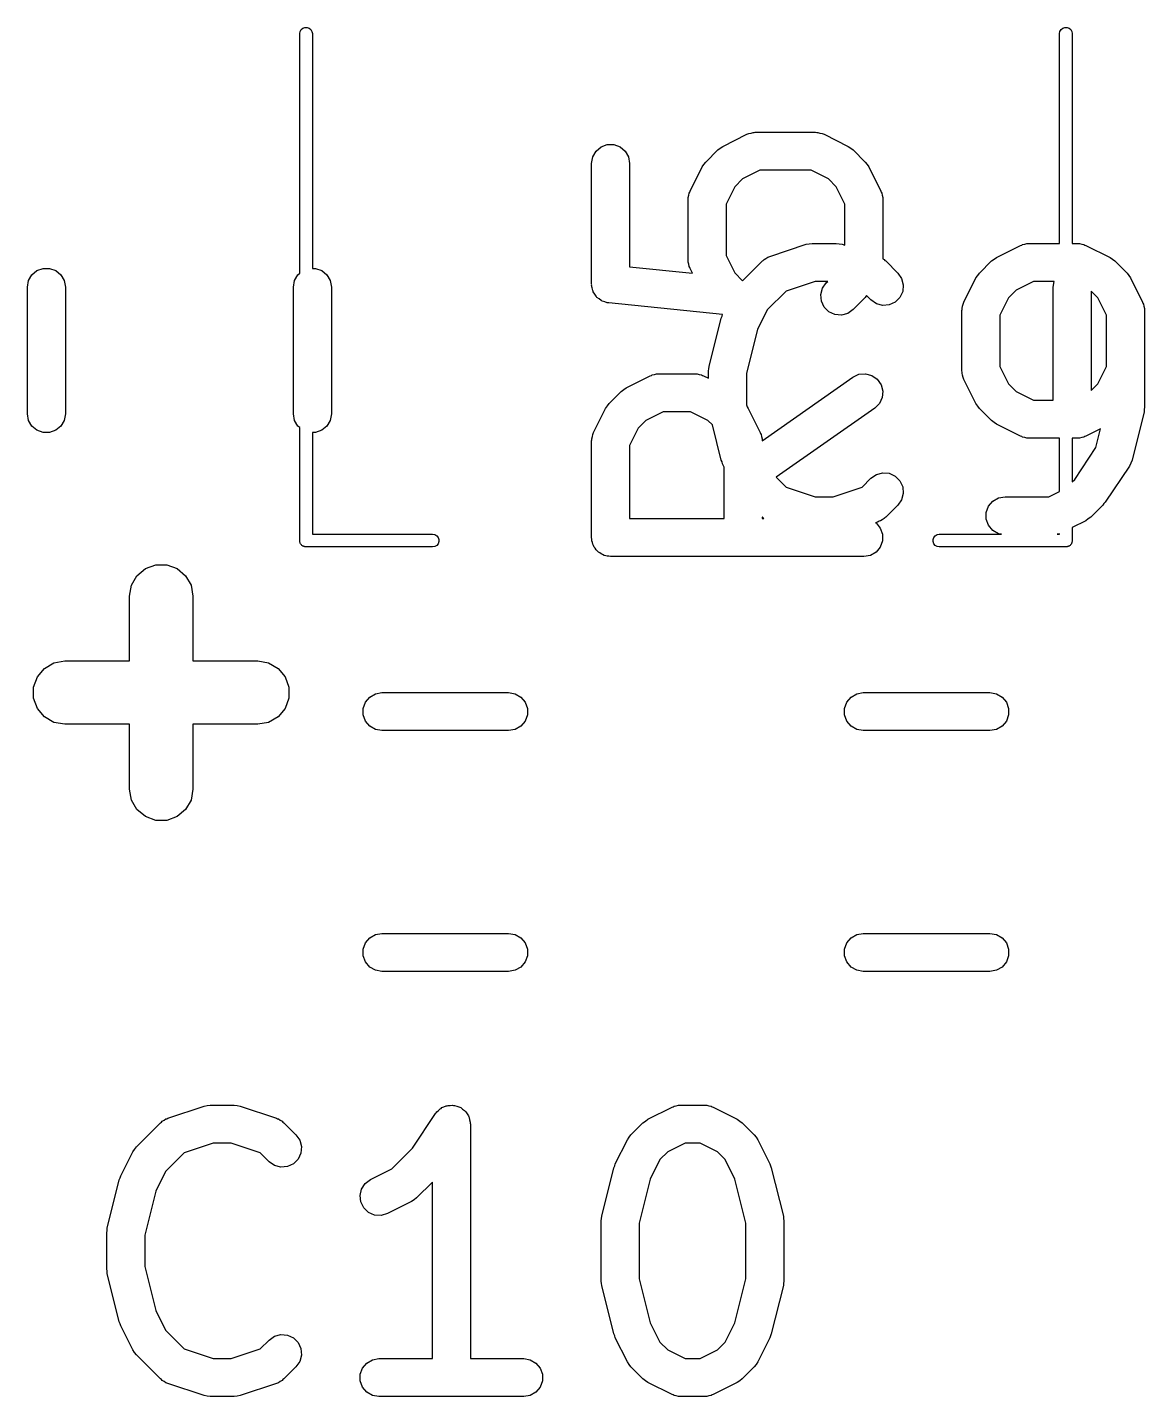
# Model space of a CAD drawing. Extents: x 74.6 to 132.8, y -113.1 to -87.3.
# Drawn here: x 82 to 86.41, y -96.73 to -91.33 of the extents above; entities that cross this region are included whole.
import ezdxf

# ---------------------------------------------------------------- set-up
doc = ezdxf.new("R2010")
doc.units = 0
doc.header["$MEASUREMENT"] = 0
doc.layers.add('BLACK', color=7, linetype='CONTINUOUS')

msp = doc.modelspace()

# ---------------------------------------------------------------- linework, layer by layer
at = {"layer": 'Black'}
for p, q in [((83.075, -91.35), (83.0765, -91.3414)), ((83.0765, -91.3414), (83.0808, -91.3339)), ((83.0808, -91.3339), (83.0875, -91.3283)), ((83.0875, -91.3283), (83.0957, -91.3254)), ((83.0957, -91.3254), (83.1043, -91.3254)), ((83.1043, -91.3254), (83.1125, -91.3283)), ((83.1125, -91.3283), (83.1192, -91.3339)), ((83.1192, -91.3339), (83.1235, -91.3414)), ((83.1235, -91.3414), (83.125, -91.35)), ((86.075, -91.35), (86.0765, -91.3414)), ((86.0765, -91.3414), (86.0808, -91.3339)), ((86.0808, -91.3339), (86.0875, -91.3283)), ((86.0875, -91.3283), (86.0957, -91.3254)), ((86.0957, -91.3254), (86.1043, -91.3254)), ((86.1043, -91.3254), (86.1125, -91.3283)), ((86.1125, -91.3283), (86.1192, -91.3339)), ((86.1192, -91.3339), (86.1235, -91.3414)), ((86.1235, -91.3414), (86.125, -91.35)), ((83.075, -91.45), (83.075, -91.35)), ((83.125, -91.35), (83.125, -91.45)), ((86.075, -92.1774), (86.075, -91.35)), ((86.125, -91.35), (86.125, -92.1774)), ((83.075, -92.2955), (83.075, -91.45)), ((83.125, -91.45), (83.125, -92.2761)), ((84.745, -91.7948), (84.8403, -91.7472)), ((84.8403, -91.7472), (84.8444, -91.746)), ((84.8444, -91.746), (84.8482, -91.7438)), ((84.8482, -91.7438), (84.8568, -91.7423)), ((84.8568, -91.7423), (84.8652, -91.7398)), ((84.8652, -91.7398), (84.8696, -91.74)), ((84.8696, -91.74), (84.8738, -91.7393)), ((84.8738, -91.7393), (85.1119, -91.7393)), ((85.1119, -91.7393), (85.1162, -91.74)), ((85.1162, -91.74), (85.1205, -91.7398)), ((85.1205, -91.7398), (85.1289, -91.7423)), ((85.1289, -91.7423), (85.1376, -91.7438)), ((85.1376, -91.7438), (85.1413, -91.746)), ((85.1413, -91.746), (85.1454, -91.7472)), ((85.1454, -91.7472), (85.2407, -91.7948)), ((84.2319, -91.8363), (84.2449, -91.8137)), ((84.2449, -91.8137), (84.2649, -91.797)), ((84.2649, -91.797), (84.2894, -91.788)), ((84.2894, -91.788), (84.3154, -91.788)), ((84.3154, -91.788), (84.3399, -91.797)), ((84.3399, -91.797), (84.3598, -91.8137)), ((84.3598, -91.8137), (84.3729, -91.8363)), ((84.6779, -91.8565), (84.7255, -91.8089)), ((84.7255, -91.8089), (84.7354, -91.802)), ((84.7354, -91.802), (84.745, -91.7948)), ((85.2407, -91.7948), (85.2503, -91.802)), ((85.2503, -91.802), (85.2602, -91.8089)), ((85.2602, -91.8089), (85.3078, -91.8565)), ((84.2274, -91.8619), (84.2319, -91.8363)), ((84.2274, -92.3381), (84.2274, -91.8619)), ((84.3729, -91.8363), (84.3774, -91.8619)), ((84.3774, -91.8619), (84.3774, -92.2702)), ((84.6163, -91.9712), (84.6639, -91.876)), ((84.6639, -91.876), (84.671, -91.8663)), ((84.671, -91.8663), (84.6779, -91.8565)), ((85.3078, -91.8565), (85.3147, -91.8663)), ((85.3147, -91.8663), (85.3218, -91.876)), ((85.3218, -91.876), (85.3695, -91.9712)), ((84.823, -91.9235), (84.7926, -91.9539)), ((84.8915, -91.8893), (84.823, -91.9235)), ((85.0942, -91.8893), (84.8915, -91.8893)), ((85.1627, -91.9235), (85.0942, -91.8893)), ((85.1931, -91.9539), (85.1627, -91.9235)), ((84.6088, -91.9962), (84.6113, -91.9878)), ((84.6113, -91.9878), (84.6129, -91.9791)), ((84.6129, -91.9791), (84.615, -91.9754)), ((84.615, -91.9754), (84.6163, -91.9712)), ((84.7926, -91.9539), (84.7583, -92.0225)), ((85.2274, -92.0225), (85.1931, -91.9539)), ((85.3695, -91.9712), (85.3707, -91.9754)), ((85.3707, -91.9754), (85.3729, -91.9791)), ((85.3729, -91.9791), (85.3744, -91.9878)), ((85.3744, -91.9878), (85.3769, -91.9962)), ((84.6083, -92.0048), (84.6091, -92.0005)), ((84.6083, -92.2429), (84.6083, -92.0048)), ((84.6091, -92.0005), (84.6088, -91.9962)), ((84.7583, -92.0225), (84.7583, -92.2252)), ((85.2274, -92.1848), (85.2274, -92.0225)), ((85.3769, -91.9962), (85.3766, -92.0005)), ((85.3766, -92.0005), (85.3774, -92.0048)), ((85.3774, -92.0048), (85.3774, -92.2386)), ((84.931, -92.2288), (85.0739, -92.1812)), ((85.0739, -92.1812), (85.0858, -92.1795)), ((85.0858, -92.1795), (85.0976, -92.1774)), ((85.0976, -92.1774), (85.1929, -92.1774)), ((85.1929, -92.1774), (85.2047, -92.1795)), ((85.2047, -92.1795), (85.2166, -92.1812)), ((85.2166, -92.1812), (85.2274, -92.1848)), ((85.826, -92.2329), (85.9212, -92.1853)), ((85.9212, -92.1853), (85.9254, -92.1841)), ((85.9254, -92.1841), (85.9291, -92.1819)), ((85.9291, -92.1819), (85.9378, -92.1804)), ((85.9378, -92.1804), (85.9462, -92.1779)), ((85.9462, -92.1779), (85.9505, -92.1781)), ((85.9505, -92.1781), (85.9548, -92.1774)), ((85.9548, -92.1774), (86.075, -92.1774)), ((86.125, -92.1774), (86.1452, -92.1774)), ((86.1452, -92.1774), (86.1495, -92.1781)), ((86.1495, -92.1781), (86.1538, -92.1779)), ((86.1538, -92.1779), (86.1622, -92.1804)), ((86.1622, -92.1804), (86.1709, -92.1819)), ((86.1709, -92.1819), (86.1746, -92.1841)), ((86.1746, -92.1841), (86.1788, -92.1853)), ((86.1788, -92.1853), (86.274, -92.2329)), ((84.6091, -92.2471), (84.6083, -92.2429)), ((84.6088, -92.2514), (84.6091, -92.2471)), ((84.6113, -92.2599), (84.6088, -92.2514)), ((84.6129, -92.2685), (84.6113, -92.2599)), ((84.7583, -92.2252), (84.7926, -92.2937)), ((84.8238, -92.3249), (84.9017, -92.247)), ((84.9017, -92.247), (84.9053, -92.2445)), ((84.9053, -92.2445), (84.9081, -92.2413)), ((84.9081, -92.2413), (84.9159, -92.2371)), ((84.9159, -92.2371), (84.9231, -92.232)), ((84.9231, -92.232), (84.9272, -92.2309)), ((84.9272, -92.2309), (84.931, -92.2288)), ((85.3774, -92.2386), (85.3823, -92.2413)), ((85.3823, -92.2413), (85.3852, -92.2445)), ((85.3852, -92.2445), (85.3887, -92.247)), ((85.3887, -92.247), (85.4364, -92.2946)), ((85.7589, -92.2946), (85.8065, -92.247)), ((85.8065, -92.247), (85.8163, -92.2401)), ((85.8163, -92.2401), (85.826, -92.2329)), ((86.274, -92.2329), (86.2837, -92.2401)), ((86.2837, -92.2401), (86.2935, -92.247)), ((86.2935, -92.247), (86.3411, -92.2946)), ((82.0045, -92.3243), (82.0175, -92.3018)), ((82.0175, -92.3018), (82.0375, -92.285)), ((82.0375, -92.285), (82.062, -92.2761)), ((82.062, -92.2761), (82.088, -92.2761)), ((82.088, -92.2761), (82.1125, -92.285)), ((82.1125, -92.285), (82.1325, -92.3018)), ((82.1325, -92.3018), (82.1455, -92.3243)), ((83.0545, -92.3243), (83.0675, -92.3018)), ((83.0675, -92.3018), (83.075, -92.2955)), ((83.125, -92.2761), (83.138, -92.2761)), ((83.138, -92.2761), (83.1625, -92.285)), ((83.1625, -92.285), (83.1825, -92.3018)), ((83.1825, -92.3018), (83.1955, -92.3243)), ((84.3774, -92.2702), (84.6256, -92.295)), ((84.615, -92.2723), (84.6129, -92.2685)), ((84.6163, -92.2764), (84.615, -92.2723)), ((84.6256, -92.295), (84.6163, -92.2764)), ((84.7926, -92.2937), (84.8238, -92.3249)), ((85.4364, -92.2946), (85.4513, -92.3159)), ((85.4513, -92.3159), (85.458, -92.3411)), ((85.6972, -92.4093), (85.7448, -92.3141)), ((85.7448, -92.3141), (85.752, -92.3044)), ((85.752, -92.3044), (85.7589, -92.2946)), ((86.3411, -92.2946), (86.348, -92.3044)), ((86.348, -92.3044), (86.3552, -92.3141)), ((86.3552, -92.3141), (86.4028, -92.4093)), ((82, -92.35), (82.0045, -92.3243)), ((82, -92.85), (82, -92.35)), ((82.1455, -92.3243), (82.15, -92.35)), ((82.15, -92.35), (82.15, -92.85)), ((83.05, -92.35), (83.0545, -92.3243)), ((83.05, -92.85), (83.05, -92.35)), ((83.1955, -92.3243), (83.2, -92.35)), ((83.2, -92.35), (83.2, -92.85)), ((84.2279, -92.3409), (84.2274, -92.3381)), ((84.2276, -92.3437), (84.2279, -92.3409)), ((84.2301, -92.3536), (84.2276, -92.3437)), ((84.2319, -92.3637), (84.2301, -92.3536)), ((84.2333, -92.3662), (84.2319, -92.3637)), ((84.234, -92.3689), (84.2333, -92.3662)), ((84.2398, -92.3774), (84.234, -92.3689)), ((84.9953, -92.3656), (84.9212, -92.4397)), ((85.1098, -92.3274), (84.9953, -92.3656)), ((85.1594, -92.3274), (85.1098, -92.3274)), ((85.1324, -92.3792), (85.1392, -92.354)), ((85.1392, -92.354), (85.1541, -92.3327)), ((85.1541, -92.3327), (85.1594, -92.3274)), ((85.4558, -92.367), (85.4448, -92.3906)), ((85.458, -92.3411), (85.4558, -92.367)), ((85.904, -92.3616), (85.8735, -92.392)), ((85.9725, -92.3274), (85.904, -92.3616)), ((86.054, -92.3274), (85.9725, -92.3274)), ((86.05, -92.35), (86.054, -92.3274)), ((86.05, -92.7964), (86.05, -92.35)), ((86.2265, -92.392), (86.2, -92.3656)), ((86.2, -92.3656), (86.2, -92.7582)), ((84.2449, -92.3863), (84.2398, -92.3774)), ((84.2471, -92.3881), (84.2449, -92.3863)), ((84.2487, -92.3905), (84.2471, -92.3881)), ((84.257, -92.3965), (84.2487, -92.3905)), ((84.2649, -92.403), (84.257, -92.3965)), ((84.2675, -92.404), (84.2649, -92.403)), ((84.2698, -92.4057), (84.2675, -92.404)), ((84.2797, -92.4084), (84.2698, -92.4057)), ((84.2894, -92.412), (84.2797, -92.4084)), ((84.2922, -92.412), (84.2894, -92.412)), ((84.2949, -92.4127), (84.2922, -92.412)), ((84.7446, -92.4577), (84.2949, -92.4127)), ((85.1347, -92.4051), (85.1324, -92.3792)), ((85.1457, -92.4287), (85.1347, -92.4051)), ((85.3078, -92.3911), (85.2602, -92.4387)), ((85.3131, -92.3835), (85.3078, -92.3911)), ((85.3303, -92.4007), (85.3131, -92.3835)), ((85.3516, -92.4156), (85.3303, -92.4007)), ((85.3768, -92.4223), (85.3516, -92.4156)), ((85.4027, -92.4201), (85.3768, -92.4223)), ((85.4264, -92.4091), (85.4027, -92.4201)), ((85.4448, -92.3906), (85.4264, -92.4091)), ((85.6898, -92.4343), (85.6923, -92.4259)), ((85.6923, -92.4259), (85.6938, -92.4172)), ((85.6938, -92.4172), (85.696, -92.4135)), ((85.696, -92.4135), (85.6972, -92.4093)), ((85.8735, -92.392), (85.8393, -92.4606)), ((86.2607, -92.4606), (86.2265, -92.392)), ((86.4028, -92.4093), (86.404, -92.4135)), ((86.404, -92.4135), (86.4062, -92.4172)), ((86.4062, -92.4172), (86.4077, -92.4259)), ((86.4077, -92.4259), (86.4102, -92.4343)), ((84.6915, -92.6628), (84.7391, -92.4723)), ((84.7391, -92.4723), (84.7425, -92.4648)), ((84.7425, -92.4648), (84.7446, -92.4577)), ((84.9212, -92.4397), (84.8827, -92.5167)), ((85.1641, -92.4472), (85.1457, -92.4287)), ((85.1877, -92.4582), (85.1641, -92.4472)), ((85.2137, -92.4604), (85.1877, -92.4582)), ((85.2388, -92.4537), (85.2137, -92.4604)), ((85.2602, -92.4387), (85.2388, -92.4537)), ((85.6893, -92.4429), (85.69, -92.4386)), ((85.6893, -92.681), (85.6893, -92.4429)), ((85.69, -92.4386), (85.6898, -92.4343)), ((85.8393, -92.4606), (85.8393, -92.6632)), ((86.2607, -92.6632), (86.2607, -92.4606)), ((86.4102, -92.4343), (86.41, -92.4386)), ((86.41, -92.4386), (86.4107, -92.4429)), ((86.4107, -92.4429), (86.4107, -92.8238)), ((84.8827, -92.5167), (84.8393, -92.6902)), ((84.4635, -92.6984), (84.4672, -92.6962)), ((84.4672, -92.6962), (84.4759, -92.6947)), ((84.4759, -92.6947), (84.4843, -92.6922)), ((84.4843, -92.6922), (84.4886, -92.6924)), ((84.4886, -92.6924), (84.4929, -92.6917)), ((84.4929, -92.6917), (84.6357, -92.6917)), ((84.6357, -92.6917), (84.64, -92.6924)), ((84.64, -92.6924), (84.6443, -92.6922)), ((84.6443, -92.6922), (84.6527, -92.6947)), ((84.6527, -92.6947), (84.6614, -92.6962)), ((84.6614, -92.6962), (84.6651, -92.6984)), ((84.6893, -92.681), (84.6909, -92.6719)), ((84.6893, -92.7096), (84.6893, -92.681)), ((84.6909, -92.6719), (84.6915, -92.6628)), ((84.8393, -92.6902), (84.8393, -92.8146)), ((85.2594, -92.7052), (85.283, -92.6942)), ((85.283, -92.6942), (85.3089, -92.692)), ((85.3089, -92.692), (85.3341, -92.6987)), ((85.69, -92.6852), (85.6893, -92.681)), ((85.6898, -92.6895), (85.69, -92.6852)), ((85.6923, -92.6979), (85.6898, -92.6895)), ((85.6938, -92.7066), (85.6923, -92.6979)), ((85.8393, -92.6632), (85.8735, -92.7318)), ((86.2265, -92.7318), (86.2607, -92.6632)), ((84.3544, -92.7544), (84.3641, -92.7472)), ((84.3641, -92.7472), (84.4593, -92.6996)), ((84.4593, -92.6996), (84.4635, -92.6984)), ((84.6651, -92.6984), (84.6693, -92.6996)), ((84.6693, -92.6996), (84.6893, -92.7096)), ((84.901, -92.9561), (85.2594, -92.7052)), ((85.3341, -92.6987), (85.3554, -92.7136)), ((85.3554, -92.7136), (85.3704, -92.735)), ((85.3704, -92.735), (85.3771, -92.7601)), ((85.696, -92.7103), (85.6938, -92.7066)), ((85.6972, -92.7145), (85.696, -92.7103)), ((85.7448, -92.8097), (85.6972, -92.7145)), ((85.8735, -92.7318), (85.904, -92.7622)), ((86.2, -92.7582), (86.2265, -92.7318)), ((84.297, -92.8089), (84.3446, -92.7613)), ((84.3446, -92.7613), (84.3544, -92.7544)), ((85.3748, -92.7861), (85.3638, -92.8097)), ((85.3771, -92.7601), (85.3748, -92.7861)), ((85.904, -92.7622), (85.9725, -92.7964)), ((85.9725, -92.7964), (86.05, -92.7964)), ((82.0045, -92.8757), (82, -92.85)), ((82.15, -92.85), (82.1455, -92.8757)), ((83.0545, -92.8757), (83.05, -92.85)), ((83.2, -92.85), (83.1955, -92.8757)), ((84.2353, -92.9236), (84.2829, -92.8284)), ((84.2829, -92.8284), (84.2901, -92.8187)), ((84.2901, -92.8187), (84.297, -92.8089)), ((84.5106, -92.8417), (84.442, -92.8759)), ((84.618, -92.8417), (84.5106, -92.8417)), ((84.6865, -92.8759), (84.618, -92.8417)), ((84.8393, -92.8146), (84.8412, -92.8224)), ((84.8412, -92.8224), (84.8457, -92.8284)), ((84.8457, -92.8284), (84.8933, -92.9236)), ((85.3454, -92.8281), (84.9564, -93.1004)), ((85.3638, -92.8097), (85.3454, -92.8281)), ((85.752, -92.8194), (85.7448, -92.8097)), ((85.7589, -92.8292), (85.752, -92.8194)), ((85.8065, -92.8768), (85.7589, -92.8292)), ((86.4085, -92.842), (86.3609, -93.0325)), ((86.4091, -92.8328), (86.4085, -92.842)), ((86.4107, -92.8238), (86.4091, -92.8328)), ((82.0175, -92.8982), (82.0045, -92.8757)), ((82.0375, -92.915), (82.0175, -92.8982)), ((82.1325, -92.8982), (82.1125, -92.915)), ((82.1455, -92.8757), (82.1325, -92.8982)), ((83.0675, -92.8982), (83.0545, -92.8757)), ((83.075, -92.9045), (83.0675, -92.8982)), ((83.075, -93.35), (83.075, -92.9045)), ((83.1825, -92.8982), (83.1625, -92.915)), ((83.1955, -92.8757), (83.1825, -92.8982)), ((84.4116, -92.9063), (84.3774, -92.9748)), ((84.442, -92.8759), (84.4116, -92.9063)), ((84.7045, -92.8939), (84.6865, -92.8759)), ((84.7391, -93.0325), (84.7045, -92.8939)), ((85.8163, -92.8837), (85.8065, -92.8768)), ((85.826, -92.8909), (85.8163, -92.8837)), ((85.9212, -92.9385), (85.826, -92.8909)), ((86.237, -92.9094), (86.1788, -92.9385)), ((86.2185, -92.9835), (86.237, -92.9094)), ((82.062, -92.9239), (82.0375, -92.915)), ((82.088, -92.9239), (82.062, -92.9239)), ((82.1125, -92.915), (82.088, -92.9239)), ((83.138, -92.9239), (83.125, -92.9239)), ((83.125, -92.9239), (83.125, -93.325)), ((83.1625, -92.915), (83.138, -92.9239)), ((84.2274, -92.9571), (84.2281, -92.9529)), ((84.2274, -93.3381), (84.2274, -92.9571)), ((84.2279, -92.9486), (84.2304, -92.9401)), ((84.2281, -92.9529), (84.2279, -92.9486)), ((84.2304, -92.9401), (84.2319, -92.9315)), ((84.2319, -92.9315), (84.2341, -92.9277)), ((84.2341, -92.9277), (84.2353, -92.9236)), ((84.8933, -92.9236), (84.8945, -92.9277)), ((84.8945, -92.9277), (84.8967, -92.9315)), ((84.8967, -92.9315), (84.8982, -92.9401)), ((84.8982, -92.9401), (84.9007, -92.9486)), ((84.9007, -92.9486), (84.9004, -92.9529)), ((84.9004, -92.9529), (84.901, -92.9561)), ((85.9254, -92.9397), (85.9212, -92.9385)), ((85.9291, -92.9419), (85.9254, -92.9397)), ((85.9378, -92.9434), (85.9291, -92.9419)), ((85.9462, -92.9459), (85.9378, -92.9434)), ((85.9505, -92.9457), (85.9462, -92.9459)), ((85.9548, -92.9464), (85.9505, -92.9457)), ((86.075, -92.9464), (85.9548, -92.9464)), ((86.075, -93.156), (86.075, -92.9464)), ((86.1452, -92.9464), (86.125, -92.9464)), ((86.125, -92.9464), (86.125, -93.1189)), ((86.1495, -92.9457), (86.1452, -92.9464)), ((86.1538, -92.9459), (86.1495, -92.9457)), ((86.1622, -92.9434), (86.1538, -92.9459)), ((86.1709, -92.9419), (86.1622, -92.9434)), ((86.1746, -92.9397), (86.1709, -92.9419)), ((86.1788, -92.9385), (86.1746, -92.9397)), ((84.3774, -92.9748), (84.3774, -93.2631)), ((86.1346, -93.1094), (86.2185, -92.9835)), ((84.7425, -93.04), (84.7391, -93.0325)), ((84.7448, -93.0478), (84.7425, -93.04)), ((84.7512, -93.0606), (84.7448, -93.0478)), ((84.7512, -93.2631), (84.7512, -93.0606)), ((86.3505, -93.0559), (86.2553, -93.1987)), ((86.3557, -93.0441), (86.3505, -93.0559)), ((86.3609, -93.0325), (86.3557, -93.0441)), ((84.9564, -93.1004), (84.9953, -93.1392)), ((85.2952, -93.1392), (85.3303, -93.1041)), ((85.3303, -93.1041), (85.3516, -93.0892)), ((85.3516, -93.0892), (85.3768, -93.0824)), ((85.3768, -93.0824), (85.4027, -93.0847)), ((85.4027, -93.0847), (85.4264, -93.0957)), ((85.4264, -93.0957), (85.4448, -93.1141)), ((85.4448, -93.1141), (85.4558, -93.1377)), ((86.125, -93.1189), (86.1346, -93.1094)), ((84.9953, -93.1392), (85.1098, -93.1774)), ((85.1098, -93.1774), (85.1807, -93.1774)), ((85.1807, -93.1774), (85.2952, -93.1392)), ((85.458, -93.1637), (85.4513, -93.1888)), ((85.4558, -93.1377), (85.458, -93.1637)), ((85.8113, -93.1949), (85.8339, -93.1819)), ((85.8339, -93.1819), (85.8595, -93.1774)), ((85.8595, -93.1774), (86.0323, -93.1774)), ((86.0323, -93.1774), (86.075, -93.156)), ((85.4364, -93.2102), (85.3887, -93.2578)), ((85.4513, -93.1888), (85.4364, -93.2102)), ((85.7857, -93.2394), (85.7946, -93.2149)), ((85.7946, -93.2149), (85.8113, -93.1949)), ((86.2459, -93.2102), (86.1983, -93.2578)), ((86.2501, -93.2041), (86.2459, -93.2102)), ((86.2553, -93.1987), (86.2501, -93.2041)), ((84.3774, -93.2631), (84.7512, -93.2631)), ((84.9017, -93.2578), (84.9012, -93.2573)), ((84.9012, -93.2573), (84.9012, -93.2631)), ((84.9012, -93.2631), (84.9078, -93.2631)), ((84.9053, -93.2603), (84.9017, -93.2578)), ((84.9078, -93.2631), (84.9053, -93.2603)), ((85.3594, -93.2759), (85.3486, -93.2795)), ((85.3486, -93.2795), (85.3506, -93.2806)), ((85.3506, -93.2806), (85.3673, -93.3006)), ((85.3632, -93.2739), (85.3594, -93.2759)), ((85.3674, -93.2727), (85.3632, -93.2739)), ((85.3746, -93.2677), (85.3674, -93.2727)), ((85.3823, -93.2635), (85.3746, -93.2677)), ((85.3852, -93.2603), (85.3823, -93.2635)), ((85.3887, -93.2578), (85.3852, -93.2603)), ((85.7857, -93.2654), (85.7857, -93.2394)), ((85.7946, -93.2899), (85.7857, -93.2654)), ((85.8113, -93.3098), (85.7946, -93.2899)), ((86.1788, -93.2718), (86.125, -93.2987)), ((86.1884, -93.2647), (86.1788, -93.2718)), ((86.1983, -93.2578), (86.1884, -93.2647)), ((83.125, -93.325), (83.6, -93.325)), ((83.6, -93.325), (83.6086, -93.3265)), ((83.6086, -93.3265), (83.6161, -93.3308)), ((83.6161, -93.3308), (83.6217, -93.3375)), ((83.6217, -93.3375), (83.6246, -93.3457)), ((83.6246, -93.3457), (83.6246, -93.3543)), ((84.2285, -93.3446), (84.2274, -93.3381)), ((84.2285, -93.3511), (84.2285, -93.3446)), ((85.3673, -93.3006), (85.3762, -93.3251)), ((85.3762, -93.3251), (85.3762, -93.3511)), ((85.5754, -93.3457), (85.5783, -93.3375)), ((85.5754, -93.3543), (85.5754, -93.3457)), ((85.5783, -93.3375), (85.5839, -93.3308)), ((85.5839, -93.3308), (85.5914, -93.3265)), ((85.5914, -93.3265), (85.6, -93.325)), ((85.6, -93.325), (85.846, -93.325)), ((85.8339, -93.3229), (85.8113, -93.3098)), ((85.846, -93.325), (85.8339, -93.3229)), ((86.067, -93.3244), (86.0649, -93.325)), ((86.0649, -93.325), (86.075, -93.325)), ((86.075, -93.323), (86.067, -93.3244)), ((86.075, -93.325), (86.075, -93.323)), ((86.125, -93.2987), (86.125, -93.35)), ((83.0754, -93.3522), (83.075, -93.35)), ((83.0754, -93.3543), (83.0754, -93.3522)), ((83.0761, -93.3564), (83.0754, -93.3543)), ((83.0765, -93.3586), (83.0761, -93.3564)), ((83.0776, -93.3604), (83.0765, -93.3586)), ((83.0783, -93.3625), (83.0776, -93.3604)), ((83.0798, -93.3642), (83.0783, -93.3625)), ((83.0808, -93.3661), (83.0798, -93.3642)), ((83.0825, -93.3675), (83.0808, -93.3661)), ((83.0839, -93.3692), (83.0825, -93.3675)), ((83.0858, -93.3702), (83.0839, -93.3692)), ((83.0875, -93.3717), (83.0858, -93.3702)), ((83.0896, -93.3724), (83.0875, -93.3717)), ((83.0914, -93.3735), (83.0896, -93.3724)), ((83.0936, -93.3739), (83.0914, -93.3735)), ((83.0957, -93.3746), (83.0936, -93.3739)), ((83.0978, -93.3746), (83.0957, -93.3746)), ((83.1, -93.375), (83.0978, -93.3746)), ((83.6, -93.375), (83.1, -93.375)), ((83.6086, -93.3735), (83.6, -93.375)), ((83.6161, -93.3692), (83.6086, -93.3735)), ((83.6217, -93.3625), (83.6161, -93.3692)), ((83.6246, -93.3543), (83.6217, -93.3625)), ((84.2308, -93.3573), (84.2285, -93.3511)), ((84.2319, -93.3637), (84.2308, -93.3573)), ((84.2352, -93.3694), (84.2319, -93.3637)), ((84.2374, -93.3756), (84.2352, -93.3694)), ((84.2416, -93.3806), (84.2374, -93.3756)), ((84.2449, -93.3863), (84.2416, -93.3806)), ((84.25, -93.3905), (84.2449, -93.3863)), ((84.2542, -93.3955), (84.25, -93.3905)), ((84.2599, -93.3988), (84.2542, -93.3955)), ((84.2649, -93.403), (84.2599, -93.3988)), ((85.3506, -93.3955), (85.328, -93.4086)), ((85.3673, -93.3756), (85.3506, -93.3955)), ((85.3762, -93.3511), (85.3673, -93.3756)), ((85.5783, -93.3625), (85.5754, -93.3543)), ((85.5839, -93.3692), (85.5783, -93.3625)), ((85.5914, -93.3735), (85.5839, -93.3692)), ((85.6, -93.375), (85.5914, -93.3735)), ((86.1, -93.375), (85.6, -93.375)), ((86.1022, -93.3746), (86.1, -93.375)), ((86.1043, -93.3746), (86.1022, -93.3746)), ((86.1064, -93.3739), (86.1043, -93.3746)), ((86.1086, -93.3735), (86.1064, -93.3739)), ((86.1104, -93.3724), (86.1086, -93.3735)), ((86.1125, -93.3717), (86.1104, -93.3724)), ((86.1142, -93.3702), (86.1125, -93.3717)), ((86.1161, -93.3692), (86.1142, -93.3702)), ((86.1175, -93.3675), (86.1161, -93.3692)), ((86.1192, -93.3661), (86.1175, -93.3675)), ((86.1202, -93.3642), (86.1192, -93.3661)), ((86.1217, -93.3625), (86.1202, -93.3642)), ((86.1224, -93.3604), (86.1217, -93.3625)), ((86.1235, -93.3586), (86.1224, -93.3604)), ((86.1239, -93.3564), (86.1235, -93.3586)), ((86.1246, -93.3543), (86.1239, -93.3564)), ((86.125, -93.35), (86.1246, -93.3522)), ((86.1246, -93.3522), (86.1246, -93.3543)), ((82.4661, -93.4608), (82.5069, -93.4459)), ((82.5069, -93.4459), (82.5503, -93.4459)), ((82.5503, -93.4459), (82.5911, -93.4608)), ((84.271, -93.4053), (84.2649, -93.403)), ((84.2767, -93.4086), (84.271, -93.4053)), ((84.2832, -93.4097), (84.2767, -93.4086)), ((84.2894, -93.412), (84.2832, -93.4097)), ((84.2959, -93.412), (84.2894, -93.412)), ((84.3024, -93.4131), (84.2959, -93.412)), ((85.3024, -93.4131), (84.3024, -93.4131)), ((85.328, -93.4086), (85.3024, -93.4131)), ((82.4111, -93.5263), (82.4328, -93.4887)), ((82.4328, -93.4887), (82.4661, -93.4608)), ((82.5911, -93.4608), (82.6243, -93.4887)), ((82.6243, -93.4887), (82.646, -93.5263)), ((82.4036, -93.569), (82.4111, -93.5263)), ((82.646, -93.5263), (82.6536, -93.569)), ((82.4036, -93.825), (82.4036, -93.569)), ((82.6536, -93.569), (82.6536, -93.825)), ((82.0673, -93.8542), (82.1049, -93.8325)), ((82.1049, -93.8325), (82.1476, -93.825)), ((82.1476, -93.825), (82.4036, -93.825)), ((82.6536, -93.825), (82.9095, -93.825)), ((82.9095, -93.825), (82.9523, -93.8325)), ((82.9523, -93.8325), (82.9899, -93.8542)), ((82.0394, -93.8875), (82.0673, -93.8542)), ((82.9899, -93.8542), (83.0178, -93.8875)), ((82.0245, -93.9283), (82.0394, -93.8875)), ((82.0245, -93.9717), (82.0245, -93.9283)), ((83.0178, -93.8875), (83.0326, -93.9283)), ((83.0326, -93.9283), (83.0326, -93.9717)), ((82.0394, -94.0125), (82.0245, -93.9717)), ((83.0326, -93.9717), (83.0178, -94.0125)), ((83.3261, -94.012), (83.335, -93.9875)), ((83.335, -93.9875), (83.3518, -93.9675)), ((83.3518, -93.9675), (83.3743, -93.9545)), ((83.3743, -93.9545), (83.4, -93.95)), ((83.4, -93.95), (83.9, -93.95)), ((83.9, -93.95), (83.9257, -93.9545)), ((83.9257, -93.9545), (83.9482, -93.9675)), ((83.9482, -93.9675), (83.965, -93.9875)), ((83.965, -93.9875), (83.9739, -94.012)), ((85.2261, -94.012), (85.235, -93.9875)), ((85.235, -93.9875), (85.2518, -93.9675)), ((85.2518, -93.9675), (85.2743, -93.9545)), ((85.2743, -93.9545), (85.3, -93.95)), ((85.3, -93.95), (85.8, -93.95)), ((85.8, -93.95), (85.8257, -93.9545)), ((85.8257, -93.9545), (85.8482, -93.9675)), ((85.8482, -93.9675), (85.865, -93.9875)), ((85.865, -93.9875), (85.8739, -94.012)), ((82.0673, -94.0458), (82.0394, -94.0125)), ((82.1049, -94.0675), (82.0673, -94.0458)), ((82.9899, -94.0458), (82.9523, -94.0675)), ((83.0178, -94.0125), (82.9899, -94.0458)), ((83.3261, -94.038), (83.3261, -94.012)), ((83.335, -94.0625), (83.3261, -94.038)), ((83.9739, -94.038), (83.965, -94.0625)), ((83.9739, -94.012), (83.9739, -94.038)), ((85.2261, -94.038), (85.2261, -94.012)), ((85.235, -94.0625), (85.2261, -94.038)), ((85.8739, -94.038), (85.865, -94.0625)), ((85.8739, -94.012), (85.8739, -94.038)), ((82.1476, -94.075), (82.1049, -94.0675)), ((82.4036, -94.075), (82.1476, -94.075)), ((82.4036, -94.331), (82.4036, -94.075)), ((82.9095, -94.075), (82.6536, -94.075)), ((82.6536, -94.075), (82.6536, -94.331)), ((82.9523, -94.0675), (82.9095, -94.075)), ((83.3518, -94.0825), (83.335, -94.0625)), ((83.3743, -94.0955), (83.3518, -94.0825)), ((83.4, -94.1), (83.3743, -94.0955)), ((83.9, -94.1), (83.4, -94.1)), ((83.9257, -94.0955), (83.9, -94.1)), ((83.9482, -94.0825), (83.9257, -94.0955)), ((83.965, -94.0625), (83.9482, -94.0825)), ((85.2518, -94.0825), (85.235, -94.0625)), ((85.2743, -94.0955), (85.2518, -94.0825)), ((85.3, -94.1), (85.2743, -94.0955)), ((85.8, -94.1), (85.3, -94.1)), ((85.8257, -94.0955), (85.8, -94.1)), ((85.8482, -94.0825), (85.8257, -94.0955)), ((85.865, -94.0625), (85.8482, -94.0825)), ((82.4111, -94.3737), (82.4036, -94.331)), ((82.6536, -94.331), (82.646, -94.3737)), ((82.4328, -94.4113), (82.4111, -94.3737)), ((82.4661, -94.4392), (82.4328, -94.4113)), ((82.6243, -94.4113), (82.5911, -94.4392)), ((82.646, -94.3737), (82.6243, -94.4113)), ((82.5069, -94.4541), (82.4661, -94.4392)), ((82.5503, -94.4541), (82.5069, -94.4541)), ((82.5911, -94.4392), (82.5503, -94.4541)), ((83.3518, -94.9175), (83.3743, -94.9045)), ((83.3743, -94.9045), (83.4, -94.9)), ((83.4, -94.9), (83.9, -94.9)), ((83.9, -94.9), (83.9257, -94.9045)), ((83.9257, -94.9045), (83.9482, -94.9175)), ((85.2518, -94.9175), (85.2743, -94.9045)), ((85.2743, -94.9045), (85.3, -94.9)), ((85.3, -94.9), (85.8, -94.9)), ((85.8, -94.9), (85.8257, -94.9045)), ((85.8257, -94.9045), (85.8482, -94.9175)), ((83.3261, -94.962), (83.335, -94.9375)), ((83.3261, -94.988), (83.3261, -94.962)), ((83.335, -94.9375), (83.3518, -94.9175)), ((83.9482, -94.9175), (83.965, -94.9375)), ((83.965, -94.9375), (83.9739, -94.962)), ((83.9739, -94.962), (83.9739, -94.988)), ((85.2261, -94.962), (85.235, -94.9375)), ((85.2261, -94.988), (85.2261, -94.962)), ((85.235, -94.9375), (85.2518, -94.9175)), ((85.8482, -94.9175), (85.865, -94.9375)), ((85.865, -94.9375), (85.8739, -94.962)), ((85.8739, -94.962), (85.8739, -94.988)), ((83.335, -95.0125), (83.3261, -94.988)), ((83.3518, -95.0325), (83.335, -95.0125)), ((83.965, -95.0125), (83.9482, -95.0325)), ((83.9739, -94.988), (83.965, -95.0125)), ((85.235, -95.0125), (85.2261, -94.988)), ((85.2518, -95.0325), (85.235, -95.0125)), ((85.865, -95.0125), (85.8482, -95.0325)), ((85.8739, -94.988), (85.865, -95.0125)), ((83.3743, -95.0455), (83.3518, -95.0325)), ((83.4, -95.05), (83.3743, -95.0455)), ((83.9, -95.05), (83.4, -95.05)), ((83.9257, -95.0455), (83.9, -95.05)), ((83.9482, -95.0325), (83.9257, -95.0455)), ((85.2743, -95.0455), (85.2518, -95.0325)), ((85.3, -95.05), (85.2743, -95.0455)), ((85.8, -95.05), (85.3, -95.05)), ((85.8257, -95.0455), (85.8, -95.05)), ((85.8482, -95.0325), (85.8257, -95.0455)), ((82.5549, -95.6288), (82.6977, -95.5812)), ((82.6977, -95.5812), (82.7096, -95.5795)), ((82.7096, -95.5795), (82.7214, -95.5774)), ((82.7214, -95.5774), (82.8167, -95.5774)), ((82.8167, -95.5774), (82.8285, -95.5795)), ((82.8285, -95.5795), (82.8404, -95.5812)), ((82.8404, -95.5812), (82.9832, -95.6288)), ((83.5203, -95.7475), (83.6114, -95.6108)), ((83.6114, -95.6108), (83.6143, -95.6078)), ((83.6143, -95.6078), (83.6164, -95.6042)), ((83.6164, -95.6042), (83.6232, -95.5984)), ((83.6232, -95.5984), (83.6294, -95.5919)), ((83.6294, -95.5919), (83.6331, -95.5901)), ((83.6331, -95.5901), (83.6363, -95.5874)), ((83.6363, -95.5874), (83.6447, -95.5844)), ((83.6447, -95.5844), (83.6527, -95.5804)), ((83.6527, -95.5804), (83.6569, -95.5799)), ((83.6569, -95.5799), (83.6608, -95.5785)), ((83.6608, -95.5785), (83.6697, -95.5785)), ((83.6697, -95.5785), (83.6786, -95.5775)), ((83.6786, -95.5775), (83.6827, -95.5785)), ((83.6827, -95.5785), (83.6868, -95.5785)), ((83.6868, -95.5785), (83.6952, -95.5816)), ((83.6952, -95.5816), (83.7039, -95.5837)), ((83.7039, -95.5837), (83.7074, -95.586)), ((83.7074, -95.586), (83.7113, -95.5874)), ((83.7113, -95.5874), (83.7182, -95.5932)), ((83.7182, -95.5932), (83.7256, -95.5981)), ((83.7256, -95.5981), (83.7281, -95.6015)), ((83.7281, -95.6015), (83.7313, -95.6042)), ((83.7313, -95.6042), (83.7357, -95.6119)), ((83.7357, -95.6119), (83.741, -95.6191)), ((84.4498, -95.6329), (84.545, -95.5853)), ((84.545, -95.5853), (84.5492, -95.5841)), ((84.5492, -95.5841), (84.5529, -95.5819)), ((84.5529, -95.5819), (84.5616, -95.5804)), ((84.5616, -95.5804), (84.57, -95.5779)), ((84.57, -95.5779), (84.5743, -95.5781)), ((84.5743, -95.5781), (84.5786, -95.5774)), ((84.5786, -95.5774), (84.6738, -95.5774)), ((84.6738, -95.5774), (84.6781, -95.5781)), ((84.6781, -95.5781), (84.6824, -95.5779)), ((84.6824, -95.5779), (84.6908, -95.5804)), ((84.6908, -95.5804), (84.6995, -95.5819)), ((84.6995, -95.5819), (84.7032, -95.5841)), ((84.7032, -95.5841), (84.7074, -95.5853)), ((84.7074, -95.5853), (84.8026, -95.6329)), ((82.4303, -95.7422), (82.5255, -95.647)), ((82.5255, -95.647), (82.5291, -95.6445)), ((82.5291, -95.6445), (82.5319, -95.6413)), ((82.5319, -95.6413), (82.5397, -95.6371)), ((82.5397, -95.6371), (82.5469, -95.632)), ((82.5469, -95.632), (82.5511, -95.6309)), ((82.5511, -95.6309), (82.5549, -95.6288)), ((82.9832, -95.6288), (82.987, -95.6309)), ((82.987, -95.6309), (82.9912, -95.632)), ((82.9912, -95.632), (82.9984, -95.6371)), ((82.9984, -95.6371), (83.0061, -95.6413)), ((83.0061, -95.6413), (83.009, -95.6445)), ((83.009, -95.6445), (83.0126, -95.647)), ((83.0126, -95.647), (83.0602, -95.6946)), ((83.741, -95.6191), (83.7422, -95.6231)), ((83.7422, -95.6231), (83.7443, -95.6267)), ((83.7443, -95.6267), (83.7458, -95.6355)), ((83.7458, -95.6355), (83.7484, -95.6441)), ((83.7484, -95.6441), (83.7481, -95.6483)), ((83.7481, -95.6483), (83.7488, -95.6524)), ((83.7488, -95.6524), (83.7488, -96.5774)), ((84.3827, -95.6946), (84.4303, -95.647)), ((84.4303, -95.647), (84.4401, -95.6401)), ((84.4401, -95.6401), (84.4498, -95.6329)), ((84.8026, -95.6329), (84.8122, -95.6401)), ((84.8122, -95.6401), (84.8221, -95.647)), ((84.8221, -95.647), (84.8697, -95.6946)), ((83.0602, -95.6946), (83.0751, -95.7159)), ((83.0751, -95.7159), (83.0819, -95.7411)), ((84.321, -95.8093), (84.3686, -95.7141)), ((84.3686, -95.7141), (84.3758, -95.7044)), ((84.3758, -95.7044), (84.3827, -95.6946)), ((84.8697, -95.6946), (84.8766, -95.7044)), ((84.8766, -95.7044), (84.8837, -95.7141)), ((84.8837, -95.7141), (84.9314, -95.8093)), ((82.3686, -95.8569), (82.4163, -95.7617)), ((82.4163, -95.7617), (82.4234, -95.752)), ((82.4234, -95.752), (82.4303, -95.7422)), ((82.6191, -95.7656), (82.545, -95.8397)), ((82.7336, -95.7274), (82.6191, -95.7656)), ((82.8045, -95.7274), (82.7336, -95.7274)), ((82.919, -95.7656), (82.8045, -95.7274)), ((82.9541, -95.8007), (82.919, -95.7656)), ((83.0796, -95.767), (83.0686, -95.7906)), ((83.0819, -95.7411), (83.0796, -95.767)), ((83.4389, -95.8288), (83.5203, -95.7475)), ((84.5278, -95.7616), (84.4974, -95.792)), ((84.5963, -95.7274), (84.5278, -95.7616)), ((84.6561, -95.7274), (84.5963, -95.7274)), ((84.7246, -95.7616), (84.6561, -95.7274)), ((84.755, -95.792), (84.7246, -95.7616)), ((82.9754, -95.8156), (82.9541, -95.8007)), ((83.0006, -95.8223), (82.9754, -95.8156)), ((83.0266, -95.8201), (83.0006, -95.8223)), ((83.0502, -95.8091), (83.0266, -95.8201)), ((83.0686, -95.7906), (83.0502, -95.8091)), ((83.3546, -95.871), (83.4389, -95.8288)), ((84.2677, -96.0151), (84.3153, -95.8247)), ((84.3153, -95.8247), (84.3187, -95.8172)), ((84.3187, -95.8172), (84.321, -95.8093)), ((84.4974, -95.792), (84.4589, -95.869)), ((84.7935, -95.869), (84.755, -95.792)), ((84.9314, -95.8093), (84.9337, -95.8172)), ((84.9337, -95.8172), (84.937, -95.8247)), ((84.937, -95.8247), (84.9847, -96.0151)), ((82.3153, -96.0628), (82.363, -95.8723)), ((82.363, -95.8723), (82.3663, -95.8648)), ((82.3663, -95.8648), (82.3686, -95.8569)), ((82.545, -95.8397), (82.5065, -95.9167)), ((83.3336, -95.8865), (83.3546, -95.871)), ((83.5988, -95.8811), (83.5364, -95.9435)), ((83.5988, -96.5774), (83.5988, -95.8811)), ((84.4589, -95.869), (84.4155, -96.0426)), ((84.8369, -96.0426), (84.7935, -95.869)), ((82.5065, -95.9167), (82.4631, -96.0902)), ((83.3132, -95.9336), (83.3193, -95.9083)), ((83.3162, -95.9595), (83.3132, -95.9336)), ((83.3193, -95.9083), (83.3336, -95.8865)), ((83.3279, -95.9828), (83.3162, -95.9595)), ((83.3468, -96.0007), (83.3279, -95.9828)), ((83.5169, -95.9576), (83.4216, -96.0052)), ((83.5265, -95.9504), (83.5169, -95.9576)), ((83.5364, -95.9435), (83.5265, -95.9504)), ((83.3707, -96.011), (83.3468, -96.0007)), ((83.3967, -96.0126), (83.3707, -96.011)), ((83.4216, -96.0052), (83.3967, -96.0126)), ((84.2655, -96.0333), (84.2671, -96.0243)), ((84.2655, -96.2714), (84.2655, -96.0333)), ((84.2671, -96.0243), (84.2677, -96.0151)), ((84.4155, -96.0426), (84.4155, -96.2622)), ((84.8369, -96.2622), (84.8369, -96.0426)), ((84.9847, -96.0151), (84.9853, -96.0243)), ((84.9853, -96.0243), (84.9869, -96.0333)), ((84.9869, -96.0333), (84.9869, -96.2714)), ((82.3131, -96.081), (82.3147, -96.0719)), ((82.3131, -96.2238), (82.3131, -96.081)), ((82.3147, -96.0719), (82.3153, -96.0628)), ((82.4631, -96.0902), (82.4631, -96.2146)), ((82.3147, -96.2328), (82.3131, -96.2238)), ((82.3153, -96.242), (82.3147, -96.2328)), ((82.363, -96.4325), (82.3153, -96.242)), ((82.4631, -96.2146), (82.5065, -96.3881)), ((84.4155, -96.2622), (84.4589, -96.4357)), ((84.7935, -96.4357), (84.8369, -96.2622)), ((84.2671, -96.2805), (84.2655, -96.2714)), ((84.2677, -96.2896), (84.2671, -96.2805)), ((84.3153, -96.4801), (84.2677, -96.2896)), ((84.9847, -96.2896), (84.937, -96.4801)), ((84.9853, -96.2805), (84.9847, -96.2896)), ((84.9869, -96.2714), (84.9853, -96.2805)), ((82.5065, -96.3881), (82.545, -96.4651)), ((82.3663, -96.44), (82.363, -96.4325)), ((82.3686, -96.4478), (82.3663, -96.44)), ((82.4163, -96.5431), (82.3686, -96.4478)), ((82.545, -96.4651), (82.6191, -96.5392)), ((84.4589, -96.4357), (84.4974, -96.5127)), ((84.755, -96.5127), (84.7935, -96.4357)), ((82.919, -96.5392), (82.9541, -96.5041)), ((82.9541, -96.5041), (82.9754, -96.4892)), ((82.9754, -96.4892), (83.0006, -96.4824)), ((83.0006, -96.4824), (83.0266, -96.4847)), ((83.0266, -96.4847), (83.0502, -96.4957)), ((83.0502, -96.4957), (83.0686, -96.5141)), ((83.0686, -96.5141), (83.0796, -96.5377)), ((84.3187, -96.4876), (84.3153, -96.4801)), ((84.321, -96.4954), (84.3187, -96.4876)), ((84.3686, -96.5907), (84.321, -96.4954)), ((84.4974, -96.5127), (84.5278, -96.5431)), ((84.7246, -96.5431), (84.755, -96.5127)), ((84.9314, -96.4954), (84.8837, -96.5907)), ((84.9337, -96.4876), (84.9314, -96.4954)), ((84.937, -96.4801), (84.9337, -96.4876)), ((82.4234, -96.5527), (82.4163, -96.5431)), ((82.4303, -96.5626), (82.4234, -96.5527)), ((82.5255, -96.6578), (82.4303, -96.5626)), ((82.6191, -96.5392), (82.7336, -96.5774)), ((82.7336, -96.5774), (82.8045, -96.5774)), ((82.8045, -96.5774), (82.919, -96.5392)), ((83.0819, -96.5637), (83.0751, -96.5888)), ((83.0796, -96.5377), (83.0819, -96.5637)), ((83.3399, -96.5949), (83.3624, -96.5819)), ((83.3624, -96.5819), (83.3881, -96.5774)), ((83.3881, -96.5774), (83.5988, -96.5774)), ((83.7488, -96.5774), (83.9595, -96.5774)), ((83.9595, -96.5774), (83.9852, -96.5819)), ((83.9852, -96.5819), (84.0077, -96.5949)), ((84.5278, -96.5431), (84.5963, -96.5774)), ((84.5963, -96.5774), (84.6561, -96.5774)), ((84.6561, -96.5774), (84.7246, -96.5431)), ((83.0602, -96.6102), (83.0126, -96.6578)), ((83.0751, -96.5888), (83.0602, -96.6102)), ((83.3142, -96.6394), (83.3231, -96.6149)), ((83.3142, -96.6654), (83.3142, -96.6394)), ((83.3231, -96.6149), (83.3399, -96.5949)), ((84.0077, -96.5949), (84.0245, -96.6149)), ((84.0245, -96.6149), (84.0334, -96.6394)), ((84.0334, -96.6394), (84.0334, -96.6654)), ((84.3758, -96.6003), (84.3686, -96.5907)), ((84.3827, -96.6102), (84.3758, -96.6003)), ((84.4303, -96.6578), (84.3827, -96.6102)), ((84.8697, -96.6102), (84.8221, -96.6578)), ((84.8766, -96.6003), (84.8697, -96.6102)), ((84.8837, -96.5907), (84.8766, -96.6003)), ((82.5291, -96.6603), (82.5255, -96.6578)), ((82.5319, -96.6635), (82.5291, -96.6603)), ((82.5397, -96.6677), (82.5319, -96.6635)), ((82.5469, -96.6727), (82.5397, -96.6677)), ((82.5511, -96.6739), (82.5469, -96.6727)), ((82.5549, -96.6759), (82.5511, -96.6739)), ((82.6977, -96.7235), (82.5549, -96.6759)), ((82.9832, -96.6759), (82.8404, -96.7235)), ((82.987, -96.6739), (82.9832, -96.6759)), ((82.9912, -96.6727), (82.987, -96.6739)), ((82.9984, -96.6677), (82.9912, -96.6727)), ((83.0061, -96.6635), (82.9984, -96.6677)), ((83.009, -96.6603), (83.0061, -96.6635)), ((83.0126, -96.6578), (83.009, -96.6603)), ((83.3231, -96.6899), (83.3142, -96.6654)), ((83.3399, -96.7098), (83.3231, -96.6899)), ((84.0245, -96.6899), (84.0077, -96.7098)), ((84.0334, -96.6654), (84.0245, -96.6899)), ((84.4401, -96.6647), (84.4303, -96.6578)), ((84.4498, -96.6718), (84.4401, -96.6647)), ((84.545, -96.7195), (84.4498, -96.6718)), ((84.8026, -96.6718), (84.7074, -96.7195)), ((84.8122, -96.6647), (84.8026, -96.6718)), ((84.8221, -96.6578), (84.8122, -96.6647)), ((82.7096, -96.7253), (82.6977, -96.7235)), ((82.7214, -96.7274), (82.7096, -96.7253)), ((82.8167, -96.7274), (82.7214, -96.7274)), ((82.8285, -96.7253), (82.8167, -96.7274)), ((82.8404, -96.7235), (82.8285, -96.7253)), ((83.3624, -96.7229), (83.3399, -96.7098)), ((83.3881, -96.7274), (83.3624, -96.7229)), ((83.9595, -96.7274), (83.3881, -96.7274)), ((83.9852, -96.7229), (83.9595, -96.7274)), ((84.0077, -96.7098), (83.9852, -96.7229)), ((84.5492, -96.7207), (84.545, -96.7195)), ((84.5529, -96.7229), (84.5492, -96.7207)), ((84.5616, -96.7244), (84.5529, -96.7229)), ((84.57, -96.7269), (84.5616, -96.7244)), ((84.5743, -96.7266), (84.57, -96.7269)), ((84.5786, -96.7274), (84.5743, -96.7266)), ((84.6738, -96.7274), (84.5786, -96.7274)), ((84.6781, -96.7266), (84.6738, -96.7274)), ((84.6824, -96.7269), (84.6781, -96.7266)), ((84.6908, -96.7244), (84.6824, -96.7269)), ((84.6995, -96.7229), (84.6908, -96.7244)), ((84.7032, -96.7207), (84.6995, -96.7229)), ((84.7074, -96.7195), (84.7032, -96.7207))]:
    msp.add_line(p, q, dxfattribs=at)

doc.saveas('drawing.dxf')
